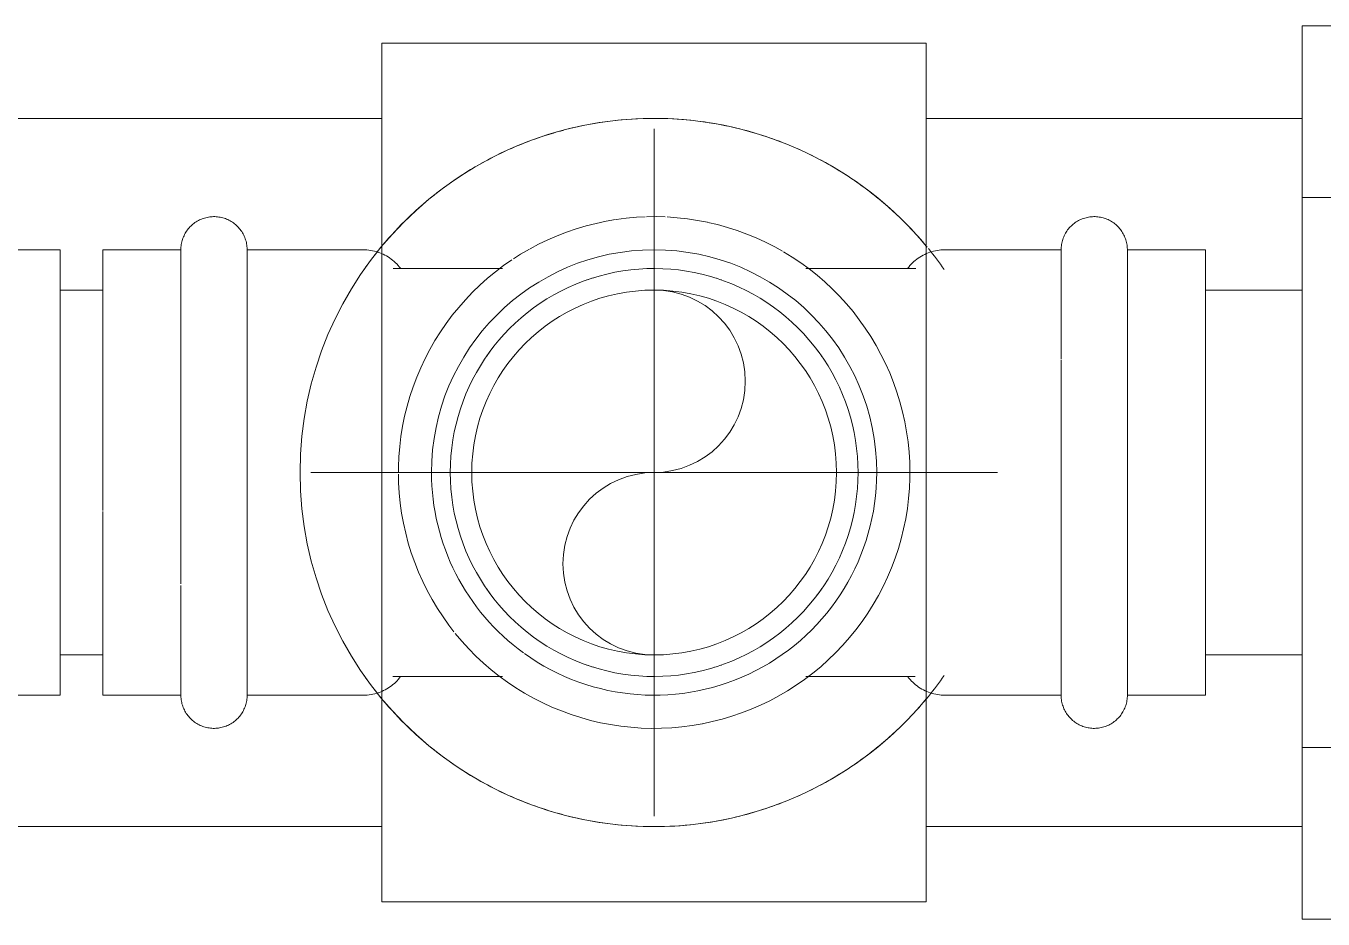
# Model space of a CAD drawing. Header units: inches. Extents: x -3299 to -2250, y -94 to 482.
# Drawn here: x -2460.68 to -2453.13, y 282.74 to 287.94 of the extents above; entities that cross this region are included whole.
import ezdxf

# ---------------------------------------------------------------- set-up
doc = ezdxf.new("R2010")
doc.units = ezdxf.units.IN
doc.header["$MEASUREMENT"] = 0
doc.layers.add('P-PIPE', color=3, linetype='Continuous', lineweight=9)
doc.layers.add('P-PIPE-CNTR', color=3, linetype='Continuous', lineweight=9)

# ---------------------------------------------------------------- blocks, each defined once
blk = doc.blocks.new('Ball Valve - 2-6 Inch - 2_-V12-Copy of ROOF LEVEL')
at = {"layer": 'P-PIPE'}
for p, q in [((-2452.5462, 286.9443), (-2453.2461, 286.9443)), ((-2453.2461, 283.7443), (-2452.5462, 283.7443))]:
    blk.add_line(p, q, dxfattribs=at)
for start_param, end_param in [(0, 3.141593), (5.442981, 6.283185), (3.141593, 3.981797)]:
    blk.add_ellipse((-2453.2462, 285.3443), major_axis=(0, 1.6), ratio=0.000002, start_param=start_param, end_param=end_param, dxfattribs=at)
blk = doc.blocks.new('Victaulic-VicPress316-Elbow 90-45deg Style P568_P571 - Standard-V13-Copy of ROOF LEVEL')
at = {"layer": 'P-PIPE'}
for p, q in [((-2460.48, 286.6408), (-2460.934, 286.6408)), ((-2460.934, 284.0478), (-2460.48, 284.0478))]:
    blk.add_line(p, q, dxfattribs=at)
for start_param, end_param in [(4.712389, 6.283175), (3.141593, 4.712379)]:
    blk.add_ellipse((-2460.48, 285.3443), major_axis=(0, 1.2965), ratio=0.000006, start_param=start_param, end_param=end_param, dxfattribs=at)

msp = doc.modelspace()

# ---------------------------------------------------------------- linework, layer by layer
at = {"layer": 'P-PIPE'}
for p, q in [((-2451.5466, 287.9439), (-2453.2462, 287.9439)), ((-2458.6058, 287.8439), (-2458.6058, 282.8447)), ((-2455.4358, 287.8439), (-2458.6058, 287.8439)), ((-2455.4358, 282.8447), (-2455.4358, 287.8439)), ((-2458.6058, 287.4059), (-2462.1, 287.4059)), ((-2453.2462, 287.4059), (-2455.4358, 287.4059)), ((-2459.7768, 286.6408), (-2460.2308, 286.6408)), ((-2460.2308, 286.6408), (-2460.2308, 285.3443)), ((-2459.7768, 286.6408), (-2459.7768, 286.6398)), ((-2459.7768, 286.4671), (-2459.7768, 286.6408)), ((-2459.7768, 286.6398), (-2459.7768, 286.6367)), ((-2459.3912, 286.6527), (-2459.3908, 286.645)), ((-2459.3908, 286.645), (-2459.3908, 286.6408)), ((-2459.3908, 286.6408), (-2459.3908, 286.6398)), ((-2458.7148, 286.6408), (-2459.3908, 286.6408)), ((-2459.3908, 285.3443), (-2459.3908, 286.6408)), ((-2459.3908, 286.6398), (-2459.3908, 286.6367)), ((-2458.6291, 286.627), (-2458.6188, 286.6233)), ((-2458.6188, 286.6233), (-2458.6087, 286.6193)), ((-2454.6508, 286.6408), (-2455.3268, 286.6408)), ((-2454.6508, 286.6408), (-2454.6508, 286.6398)), ((-2454.6508, 286.6408), (-2454.6508, 286.009)), ((-2454.6508, 286.6398), (-2454.6508, 286.6367)), ((-2454.2652, 286.6527), (-2454.2648, 286.645)), ((-2454.2648, 286.645), (-2454.2648, 286.6408)), ((-2453.8108, 286.6408), (-2454.2648, 286.6408)), ((-2454.2648, 286.6408), (-2454.2648, 286.6398)), ((-2454.2648, 286.6408), (-2454.2648, 285.3443)), ((-2454.2648, 286.6398), (-2454.2648, 286.6367)), ((-2454.2648, 286.615), (-2454.2648, 286.6036)), ((-2453.8108, 285.3443), (-2453.8108, 286.6408)), ((-2459.3908, 286.5527), (-2459.3908, 286.5705)), ((-2457.9037, 286.5318), (-2458.5414, 286.5318)), ((-2455.4971, 286.5318), (-2456.1379, 286.5318)), ((-2459.7768, 286.0037), (-2459.7768, 286.4671)), ((-2460.2308, 286.4063), (-2460.48, 286.4063)), ((-2454.6508, 286.3709), (-2454.6508, 286.3524)), ((-2453.2462, 286.4063), (-2453.8108, 286.4063)), ((-2454.2648, 286.1595), (-2454.2648, 286.192)), ((-2454.2648, 286.1186), (-2454.2648, 286.1595)), ((-2459.3908, 286.033), (-2459.3908, 286.0764)), ((-2459.7768, 285.3443), (-2459.7768, 285.9926)), ((-2454.6508, 285.9926), (-2454.6508, 285.3443)), ((-2459.7768, 285.7654), (-2459.7768, 285.716)), ((-2460.2308, 285.3443), (-2460.2308, 285.124)), ((-2459.7768, 285.3443), (-2459.7768, 285.2925)), ((-2459.7768, 284.6961), (-2459.7768, 285.3443)), ((-2459.3908, 284.0478), (-2459.3908, 285.3443)), ((-2454.6508, 285.3443), (-2454.6508, 284.6961)), ((-2454.2648, 285.3443), (-2454.2648, 285.1277)), ((-2453.8108, 284.0478), (-2453.8108, 285.3443)), ((-2460.2308, 285.1171), (-2460.2308, 284.0478)), ((-2454.2648, 285.124), (-2454.2648, 284.0478)), ((-2459.3908, 284.9726), (-2459.3908, 285.0225)), ((-2454.6508, 284.8394), (-2454.6508, 284.7921)), ((-2459.7768, 284.0478), (-2459.7768, 284.6849)), ((-2454.6508, 284.6796), (-2454.6508, 284.0478)), ((-2460.48, 284.2823), (-2460.2308, 284.2823)), ((-2453.8108, 284.2823), (-2453.2462, 284.2823)), ((-2458.5421, 284.1568), (-2457.9037, 284.1568)), ((-2456.1379, 284.1568), (-2455.5002, 284.1568)), ((-2460.2308, 284.0478), (-2459.7768, 284.0478)), ((-2459.7768, 284.0488), (-2459.7768, 284.0519)), ((-2459.7768, 284.0478), (-2459.7768, 284.0488)), ((-2459.7768, 284.0436), (-2459.7768, 284.0478)), ((-2459.7764, 284.0359), (-2459.7768, 284.0436)), ((-2459.3908, 284.0488), (-2459.3908, 284.0519)), ((-2459.3908, 284.0478), (-2459.3908, 284.0488)), ((-2459.3908, 284.0478), (-2458.7148, 284.0478)), ((-2458.6169, 284.066), (-2458.6272, 284.0623)), ((-2458.6069, 284.0701), (-2458.6169, 284.066)), ((-2455.3268, 284.0478), (-2454.6508, 284.0478)), ((-2454.6508, 284.0519), (-2454.6508, 284.0571)), ((-2454.6508, 284.0488), (-2454.6508, 284.0519)), ((-2454.6508, 284.0478), (-2454.6508, 284.0488)), ((-2454.6508, 284.0436), (-2454.6508, 284.0478)), ((-2454.6504, 284.0359), (-2454.6508, 284.0436)), ((-2454.2648, 284.0478), (-2453.8108, 284.0478)), ((-2457.6697, 284.0036), (-2457.6156, 283.9787)), ((-2456.7994, 283.8714), (-2456.7407, 283.8814)), ((-2462.1, 283.2827), (-2458.6058, 283.2827)), ((-2455.4358, 283.2827), (-2453.2462, 283.2827)), ((-2458.6058, 282.8447), (-2455.4358, 282.8447)), ((-2453.2462, 282.7447), (-2451.5466, 282.7447))]:
    msp.add_line(p, q, dxfattribs=at)
at = {"layer": 'P-PIPE', "flags": 128}
for points in [[(-2459.755, 286.7299), (-2459.7513, 286.7367), (-2459.7473, 286.7433), (-2459.7431, 286.7498), (-2459.7386, 286.7561), (-2459.7339, 286.7622), (-2459.7289, 286.7681), (-2459.7237, 286.7738), (-2459.7183, 286.7793), (-2459.7126, 286.7845), (-2459.7068, 286.7896), (-2459.7007, 286.7944), (-2459.6945, 286.7989), (-2459.6881, 286.8032), (-2459.6815, 286.8072), (-2459.6748, 286.811), (-2459.6679, 286.8145), (-2459.6609, 286.8177), (-2459.6537, 286.8207), (-2459.6465, 286.8233), (-2459.6391, 286.8257), (-2459.6317, 286.8278), (-2459.6242, 286.8295), (-2459.6166, 286.831), (-2459.609, 286.8322), (-2459.6013, 286.833), (-2459.5936, 286.8336), (-2459.5859, 286.8338), (-2459.5782, 286.8337), (-2459.5705, 286.8333), (-2459.5628, 286.8327), (-2459.5551, 286.8317), (-2459.5475, 286.8304), (-2459.5399, 286.8288), (-2459.5325, 286.8269), (-2459.5251, 286.8246), (-2459.5178, 286.8222), (-2459.5106, 286.8194), (-2459.5035, 286.8163), (-2459.4965, 286.8129), (-2459.4897, 286.8093), (-2459.483, 286.8054), (-2459.4765, 286.8013), (-2459.4702, 286.7968), (-2459.4641, 286.7922), (-2459.4581, 286.7873), (-2459.4524, 286.7821), (-2459.4468, 286.7768), (-2459.4415, 286.7712), (-2459.4364, 286.7654), (-2459.4315, 286.7594), (-2459.4269, 286.7532), (-2459.4225, 286.7468), (-2459.4184, 286.7403), (-2459.4146, 286.7336), (-2459.411, 286.7268), (-2459.4077, 286.7198), (-2459.4047, 286.7127), (-2459.4019, 286.7055), (-2459.3995, 286.6981), (-2459.3974, 286.6907), (-2459.3955, 286.6832), (-2459.394, 286.6757)], [(-2457.2453, 286.8167), (-2457.3009, 286.8072), (-2457.3592, 286.7948), (-2457.4169, 286.7802), (-2457.4741, 286.7632), (-2457.5304, 286.7439)], [(-2457.0739, 286.8327), (-2457.1238, 286.8302), (-2457.1831, 286.8249), (-2457.2422, 286.8173)], [(-2456.9568, 286.8322), (-2457.0047, 286.8337), (-2457.0643, 286.8332)], [(-2456.7091, 286.8008), (-2456.7676, 286.8121), (-2456.8265, 286.8211), (-2456.8857, 286.8277), (-2456.9452, 286.8319)], [(-2454.5621, 286.8032), (-2454.5555, 286.8072), (-2454.5488, 286.811), (-2454.5419, 286.8145), (-2454.5349, 286.8177)], [(-2454.5349, 286.8177), (-2454.5277, 286.8207), (-2454.5205, 286.8233), (-2454.5131, 286.8257), (-2454.5057, 286.8278), (-2454.4982, 286.8295), (-2454.4906, 286.831), (-2454.483, 286.8322), (-2454.4753, 286.833), (-2454.4676, 286.8336), (-2454.4599, 286.8338)], [(-2454.4599, 286.8338), (-2454.4522, 286.8337), (-2454.4445, 286.8333), (-2454.4368, 286.8327), (-2454.4291, 286.8317), (-2454.4215, 286.8304), (-2454.4139, 286.8288), (-2454.4065, 286.8269), (-2454.3991, 286.8246), (-2454.3918, 286.8222), (-2454.3846, 286.8194)], [(-2454.3846, 286.8194), (-2454.3775, 286.8163), (-2454.3705, 286.8129), (-2454.3637, 286.8093), (-2454.357, 286.8054), (-2454.3505, 286.8013), (-2454.3442, 286.7968), (-2454.3381, 286.7922), (-2454.3321, 286.7873), (-2454.3264, 286.7821), (-2454.3208, 286.7768), (-2454.3155, 286.7712), (-2454.3104, 286.7654), (-2454.3055, 286.7594), (-2454.3009, 286.7532), (-2454.2965, 286.7468), (-2454.2924, 286.7403), (-2454.2886, 286.7336), (-2454.285, 286.7268), (-2454.2817, 286.7198), (-2454.2787, 286.7127), (-2454.2759, 286.7055), (-2454.2735, 286.6981)], [(-2457.5304, 286.7439), (-2457.586, 286.7224), (-2457.6406, 286.6987), (-2457.6943, 286.6728), (-2457.7422, 286.6473)], [(-2456.3718, 286.685), (-2456.426, 286.7099), (-2456.4811, 286.7326), (-2456.537, 286.753), (-2456.5937, 286.7713), (-2456.6511, 286.7872), (-2456.7083, 286.8006)], [(-2454.6508, 286.6408), (-2454.6506, 286.6485), (-2454.6502, 286.6562), (-2454.6494, 286.6639), (-2454.6483, 286.6715), (-2454.6469, 286.6791), (-2454.6453, 286.6867), (-2454.6433, 286.6941), (-2454.641, 286.7015), (-2454.6384, 286.7088), (-2454.6356, 286.716), (-2454.6324, 286.723), (-2454.629, 286.7299), (-2454.6253, 286.7367), (-2454.6213, 286.7433), (-2454.6171, 286.7498), (-2454.6126, 286.7561), (-2454.6079, 286.7622), (-2454.6029, 286.7681), (-2454.5977, 286.7738), (-2454.5923, 286.7793), (-2454.5866, 286.7845), (-2454.5808, 286.7896), (-2454.5747, 286.7944), (-2454.5685, 286.7989), (-2454.5621, 286.8032)], [(-2459.7768, 286.6408), (-2459.7766, 286.6485), (-2459.7762, 286.6562), (-2459.7754, 286.6639), (-2459.7743, 286.6715), (-2459.7729, 286.6791), (-2459.7713, 286.6867), (-2459.7693, 286.6941), (-2459.767, 286.7015), (-2459.7644, 286.7088), (-2459.7616, 286.716), (-2459.7584, 286.723), (-2459.755, 286.7299)], [(-2459.394, 286.6757), (-2459.3927, 286.668), (-2459.3918, 286.6604), (-2459.3912, 286.6527)], [(-2456.274, 286.6329), (-2456.3188, 286.658), (-2456.3718, 286.685)], [(-2454.2735, 286.6981), (-2454.2714, 286.6907), (-2454.2695, 286.6832), (-2454.268, 286.6757), (-2454.2667, 286.668), (-2454.2658, 286.6604), (-2454.2652, 286.6527)], [(-2459.7768, 286.6355), (-2459.7768, 286.6391), (-2459.7768, 286.6407), (-2459.7768, 286.6408)], [(-2459.7768, 286.6367), (-2459.7768, 286.6315), (-2459.7768, 286.6242), (-2459.7768, 286.615), (-2459.7768, 286.6036), (-2459.7768, 286.5903), (-2459.7768, 286.575)], [(-2459.7768, 286.6219), (-2459.7768, 286.6297), (-2459.7768, 286.6355)], [(-2459.7768, 286.6002), (-2459.7768, 286.6121), (-2459.7768, 286.6219)], [(-2459.3908, 286.6355), (-2459.3908, 286.6391), (-2459.3908, 286.6407), (-2459.3908, 286.6408)], [(-2459.3908, 286.6367), (-2459.3908, 286.6315), (-2459.3908, 286.6242), (-2459.3908, 286.615), (-2459.3908, 286.6036)], [(-2459.3908, 286.5705), (-2459.3908, 286.5864), (-2459.3908, 286.6002), (-2459.3908, 286.6121), (-2459.3908, 286.6219), (-2459.3908, 286.6297), (-2459.3908, 286.6355)], [(-2458.7148, 286.6408), (-2458.7039, 286.6406), (-2458.693, 286.6399), (-2458.6822, 286.6388), (-2458.6714, 286.6373), (-2458.6607, 286.6354), (-2458.65, 286.633), (-2458.6395, 286.6302), (-2458.6291, 286.627)], [(-2458.6087, 286.6193), (-2458.5987, 286.6148), (-2458.589, 286.61), (-2458.5794, 286.6048), (-2458.57, 286.5992), (-2458.5609, 286.5932), (-2458.5521, 286.5869), (-2458.5435, 286.5802), (-2458.5351, 286.5732), (-2458.5271, 286.5658), (-2458.5193, 286.5582), (-2458.5119, 286.5502), (-2458.5048, 286.5419), (-2458.498, 286.5334), (-2458.4968, 286.5318)], [(-2457.7469, 286.6448), (-2457.7983, 286.6148), (-2457.8403, 286.5879)], [(-2455.6489, 285.9243), (-2455.6732, 285.9787), (-2455.6996, 286.0321), (-2455.7282, 286.0844), (-2455.7588, 286.1355), (-2455.7915, 286.1853), (-2455.8261, 286.2338), (-2455.8626, 286.2809), (-2455.901, 286.3265), (-2455.9412, 286.3704), (-2455.9831, 286.4128), (-2456.0266, 286.4534), (-2456.0718, 286.4923), (-2456.1184, 286.5293), (-2456.1665, 286.5645), (-2456.216, 286.5977), (-2456.2668, 286.6289)], [(-2455.5448, 286.5318), (-2455.5381, 286.5404), (-2455.531, 286.5487), (-2455.5237, 286.5567), (-2455.516, 286.5644), (-2455.508, 286.5719), (-2455.4997, 286.5789), (-2455.4911, 286.5857), (-2455.4823, 286.5921), (-2455.4732, 286.5981), (-2455.4639, 286.6038), (-2455.4544, 286.6091), (-2455.4447, 286.614), (-2455.4347, 286.6185)], [(-2455.4347, 286.6185), (-2455.4246, 286.6226), (-2455.4144, 286.6263)], [(-2455.4144, 286.6263), (-2455.404, 286.6296), (-2455.3935, 286.6325), (-2455.3829, 286.635)], [(-2455.3829, 286.635), (-2455.3722, 286.637), (-2455.3614, 286.6386), (-2455.3506, 286.6398), (-2455.3397, 286.6405), (-2455.3288, 286.6408), (-2455.3268, 286.6408)], [(-2454.6508, 286.6355), (-2454.6508, 286.6391), (-2454.6508, 286.6407), (-2454.6508, 286.6408)], [(-2454.6508, 286.6367), (-2454.6508, 286.6315), (-2454.6508, 286.6242), (-2454.6508, 286.615), (-2454.6508, 286.6036), (-2454.6508, 286.5903), (-2454.6508, 286.575), (-2454.6508, 286.5595)], [(-2454.6508, 286.6002), (-2454.6508, 286.6121), (-2454.6508, 286.6219), (-2454.6508, 286.6297), (-2454.6508, 286.6355)], [(-2454.2648, 286.6355), (-2454.2648, 286.6391), (-2454.2648, 286.6407), (-2454.2648, 286.6408)], [(-2454.2648, 286.6367), (-2454.2648, 286.6315), (-2454.2648, 286.6242), (-2454.2648, 286.615)], [(-2454.2648, 286.5527), (-2454.2648, 286.5705), (-2454.2648, 286.5864), (-2454.2648, 286.6002), (-2454.2648, 286.6121), (-2454.2648, 286.6219), (-2454.2648, 286.6297), (-2454.2648, 286.6355)], [(-2459.7768, 286.5577), (-2459.7768, 286.5385), (-2459.7768, 286.5173), (-2459.7768, 286.4943), (-2459.7768, 286.4694), (-2459.7768, 286.4428), (-2459.7768, 286.4143), (-2459.7768, 286.3842)], [(-2459.3908, 286.3758), (-2459.3908, 286.4064), (-2459.3908, 286.4353), (-2459.3908, 286.4624), (-2459.3908, 286.4878), (-2459.3908, 286.5113), (-2459.3908, 286.5329), (-2459.3908, 286.5527)], [(-2457.8485, 286.5826), (-2457.8974, 286.5486), (-2457.9448, 286.5125), (-2457.9908, 286.4747), (-2458.0352, 286.435), (-2458.078, 286.3935), (-2458.1191, 286.3504), (-2458.1585, 286.3057), (-2458.196, 286.2594), (-2458.2317, 286.2117), (-2458.2654, 286.1626), (-2458.2971, 286.1121), (-2458.3268, 286.0605), (-2458.3544, 286.0077), (-2458.3799, 285.9538), (-2458.4032, 285.899), (-2458.4242, 285.8433), (-2458.4431, 285.7867), (-2458.4596, 285.7295), (-2458.4739, 285.6717), (-2458.4858, 285.6133), (-2458.4954, 285.5545), (-2458.5026, 285.4954), (-2458.5075, 285.436), (-2458.5099, 285.3765), (-2458.5103, 285.3443)], [(-2454.6508, 286.5577), (-2454.6508, 286.5385), (-2454.6508, 286.5173), (-2454.6508, 286.4943), (-2454.6508, 286.4694), (-2454.6508, 286.4428), (-2454.6508, 286.4143), (-2454.6508, 286.3842)], [(-2454.2648, 286.5113), (-2454.2648, 286.5329), (-2454.2648, 286.5527)], [(-2454.2648, 286.4624), (-2454.2648, 286.4878), (-2454.2648, 286.5088)], [(-2454.2648, 286.3758), (-2454.2648, 286.4064), (-2454.2648, 286.4353), (-2454.2648, 286.4624)], [(-2459.7768, 286.3709), (-2459.7768, 286.3524), (-2459.7768, 286.319), (-2459.7768, 286.2841), (-2459.7768, 286.2476), (-2459.7768, 286.2097), (-2459.7768, 286.1704), (-2459.7768, 286.131)], [(-2459.3908, 286.0904), (-2459.3908, 286.1186), (-2459.3908, 286.1595), (-2459.3908, 286.1992), (-2459.3908, 286.2375), (-2459.3908, 286.2744), (-2459.3908, 286.3097), (-2459.3908, 286.3436), (-2459.3908, 286.3702)], [(-2454.2648, 286.1992), (-2454.2648, 286.2375), (-2454.2648, 286.2744), (-2454.2648, 286.3097), (-2454.2648, 286.3436), (-2454.2648, 286.3721)], [(-2454.6508, 286.3524), (-2454.6508, 286.319), (-2454.6508, 286.2841), (-2454.6508, 286.2476), (-2454.6508, 286.2097), (-2454.6508, 286.1704), (-2454.6508, 286.1297)], [(-2459.7768, 286.1297), (-2459.7768, 286.0879), (-2459.7768, 286.0448), (-2459.7768, 286.0016)], [(-2454.6508, 286.1226), (-2454.6508, 286.0879), (-2454.6508, 286.0448), (-2454.6508, 286.0059)], [(-2454.2648, 285.5521), (-2454.2648, 285.6019), (-2454.2648, 285.6525), (-2454.2648, 285.7026), (-2454.2648, 285.7521), (-2454.2648, 285.801), (-2454.2648, 285.8492), (-2454.2648, 285.8965), (-2454.2648, 285.943), (-2454.2648, 285.9885), (-2454.2648, 286.033), (-2454.2648, 286.0764), (-2454.2648, 286.1186)], [(-2459.7768, 286.0006), (-2459.7768, 285.9554), (-2459.7768, 285.9092), (-2459.7768, 285.862), (-2459.7768, 285.8141), (-2459.7768, 285.7654)], [(-2459.3908, 285.6604), (-2459.3908, 285.7026), (-2459.3908, 285.7521), (-2459.3908, 285.801), (-2459.3908, 285.8492), (-2459.3908, 285.8965), (-2459.3908, 285.943), (-2459.3908, 285.9885), (-2459.3908, 286.0222)], [(-2454.6508, 286.0006), (-2454.6508, 285.9554), (-2454.6508, 285.9092), (-2454.6508, 285.862), (-2454.6508, 285.8141), (-2454.6508, 285.7654)], [(-2455.5313, 285.3443), (-2455.5325, 285.4039), (-2455.5361, 285.4633), (-2455.542, 285.5226), (-2455.5503, 285.5816), (-2455.561, 285.6402), (-2455.574, 285.6984), (-2455.5893, 285.7559), (-2455.6069, 285.8128), (-2455.6268, 285.869), (-2455.6489, 285.9243)], [(-2454.6508, 285.7654), (-2454.6508, 285.716), (-2454.6508, 285.6661), (-2454.6508, 285.6156), (-2454.6508, 285.5647), (-2454.6508, 285.5134), (-2454.6508, 285.4619), (-2454.6508, 285.4101), (-2454.6508, 285.3583), (-2454.6508, 285.3443)], [(-2459.7768, 285.716), (-2459.7768, 285.6661), (-2459.7768, 285.6156)], [(-2459.7768, 285.6154), (-2459.7768, 285.5647), (-2459.7768, 285.5134), (-2459.7768, 285.4619), (-2459.7768, 285.4101), (-2459.7768, 285.3583), (-2459.7768, 285.3443)], [(-2459.3908, 285.3443), (-2459.3908, 285.3961), (-2459.3908, 285.4479), (-2459.3908, 285.4995), (-2459.3908, 285.5509), (-2459.3908, 285.6019), (-2459.3908, 285.6525)], [(-2454.2648, 285.3443), (-2454.2648, 285.3961), (-2454.2648, 285.4479), (-2454.2648, 285.4995), (-2454.2648, 285.5509)], [(-2459.3908, 285.0282), (-2459.3908, 285.073), (-2459.3908, 285.1239), (-2459.3908, 285.1752), (-2459.3908, 285.2267), (-2459.3908, 285.2785), (-2459.3908, 285.3303), (-2459.3908, 285.3443)], [(-2458.5101, 285.3345), (-2458.5091, 285.2847), (-2458.5055, 285.2253), (-2458.4996, 285.166), (-2458.4913, 285.107), (-2458.4806, 285.0484), (-2458.4676, 284.9902), (-2458.4523, 284.9327), (-2458.4347, 284.8758), (-2458.4148, 284.8196), (-2458.3927, 284.7643), (-2458.3684, 284.7099), (-2458.342, 284.6565), (-2458.3134, 284.6042), (-2458.2828, 284.5531), (-2458.2501, 284.5033), (-2458.2155, 284.4548), (-2458.1867, 284.4177)], [(-2455.6384, 284.7896), (-2455.6174, 284.8453), (-2455.5985, 284.9019), (-2455.582, 284.9591), (-2455.5677, 285.0169), (-2455.5558, 285.0753), (-2455.5462, 285.1341), (-2455.539, 285.1932), (-2455.5341, 285.2526), (-2455.5316, 285.3121), (-2455.5313, 285.3443)], [(-2454.6508, 285.3443), (-2454.6508, 285.2925), (-2454.6508, 285.2407), (-2454.6508, 285.1891), (-2454.6508, 285.1377), (-2454.6508, 285.0867), (-2454.6508, 285.0361), (-2454.6508, 284.986), (-2454.6508, 284.9365), (-2454.6508, 284.8876), (-2454.6508, 284.8394)], [(-2454.2648, 285.2267), (-2454.2648, 285.2785), (-2454.2648, 285.3303), (-2454.2648, 285.3443)], [(-2459.7768, 285.2925), (-2459.7768, 285.2407), (-2459.7768, 285.1891), (-2459.7768, 285.1377), (-2459.7768, 285.0867)], [(-2454.2648, 285.1365), (-2454.2648, 285.1752), (-2454.2648, 285.2267)], [(-2454.2648, 285.0225), (-2454.2648, 285.073), (-2454.2648, 285.1239), (-2454.2648, 285.1329)], [(-2459.7768, 285.0732), (-2459.7768, 285.0361), (-2459.7768, 284.986), (-2459.7768, 284.9462)], [(-2454.2648, 284.9232), (-2454.2648, 284.9726), (-2454.2648, 285.0225)], [(-2459.7768, 284.9365), (-2459.7768, 284.8876), (-2459.7768, 284.8394), (-2459.7768, 284.7921)], [(-2459.3908, 284.8745), (-2459.3908, 284.9232), (-2459.3908, 284.9688)], [(-2459.3908, 284.6007), (-2459.3908, 284.6438), (-2459.3908, 284.688), (-2459.3908, 284.7332), (-2459.3908, 284.7794), (-2459.3908, 284.8266), (-2459.3908, 284.8745)], [(-2454.2648, 284.8266), (-2454.2648, 284.8745), (-2454.2648, 284.9146)], [(-2459.7768, 284.7921), (-2459.7768, 284.7456), (-2459.7768, 284.7001)], [(-2456.3473, 284.0158), (-2456.2947, 284.0438), (-2456.2433, 284.0738), (-2456.1931, 284.106), (-2456.1442, 284.14), (-2456.0968, 284.1761), (-2456.0508, 284.2139), (-2456.0064, 284.2536), (-2455.9636, 284.2951), (-2455.9224, 284.3382), (-2455.8831, 284.3829), (-2455.8456, 284.4292), (-2455.8099, 284.4769), (-2455.7762, 284.526), (-2455.7445, 284.5765), (-2455.7148, 284.6281), (-2455.6872, 284.6809), (-2455.6617, 284.7348), (-2455.6384, 284.7896)], [(-2454.6508, 284.7921), (-2454.6508, 284.7456), (-2454.6508, 284.7001), (-2454.6508, 284.6556), (-2454.6508, 284.6122), (-2454.6508, 284.57)], [(-2454.2648, 284.4046), (-2454.2648, 284.441), (-2454.2648, 284.4789), (-2454.2648, 284.5182), (-2454.2648, 284.5589), (-2454.2648, 284.6007), (-2454.2648, 284.6438), (-2454.2648, 284.688), (-2454.2648, 284.7332), (-2454.2648, 284.7794), (-2454.2648, 284.8266)], [(-2459.7768, 284.687), (-2459.7768, 284.6556), (-2459.7768, 284.6122), (-2459.7768, 284.57)], [(-2459.7768, 284.5576), (-2459.7768, 284.5291), (-2459.7768, 284.4894), (-2459.7768, 284.4511), (-2459.7768, 284.4142), (-2459.7768, 284.3789), (-2459.7768, 284.345), (-2459.7768, 284.3177)], [(-2459.3908, 284.3184), (-2459.3908, 284.3362), (-2459.3908, 284.3696), (-2459.3908, 284.4046), (-2459.3908, 284.441), (-2459.3908, 284.4789), (-2459.3908, 284.5182), (-2459.3908, 284.5589), (-2459.3908, 284.5982)], [(-2454.6508, 284.566), (-2454.6508, 284.5291), (-2454.6508, 284.4894), (-2454.6508, 284.4511), (-2454.6508, 284.4142), (-2454.6508, 284.3789), (-2454.6508, 284.345), (-2454.6508, 284.3177)], [(-2458.179, 284.4077), (-2458.1406, 284.3621), (-2458.1004, 284.3182), (-2458.0585, 284.2758), (-2458.015, 284.2352), (-2457.9698, 284.1963), (-2457.9232, 284.1593), (-2457.8751, 284.1241), (-2457.8256, 284.0909), (-2457.7748, 284.0598), (-2457.7228, 284.0306), (-2457.6697, 284.0036)], [(-2454.2648, 284.3165), (-2454.2648, 284.3362), (-2454.2648, 284.3696), (-2454.2648, 284.4046)], [(-2459.7768, 284.3128), (-2459.7768, 284.2822), (-2459.7768, 284.2533), (-2459.7768, 284.2262), (-2459.7768, 284.2008)], [(-2459.3908, 284.0519), (-2459.3908, 284.0571), (-2459.3908, 284.0644), (-2459.3908, 284.0736), (-2459.3908, 284.085), (-2459.3908, 284.0983), (-2459.3908, 284.1136), (-2459.3908, 284.1309), (-2459.3908, 284.1501), (-2459.3908, 284.1713), (-2459.3908, 284.1943), (-2459.3908, 284.2192), (-2459.3908, 284.2458), (-2459.3908, 284.2743), (-2459.3908, 284.3044)], [(-2454.6508, 284.3128), (-2454.6508, 284.2822), (-2454.6508, 284.2533), (-2454.6508, 284.2262), (-2454.6508, 284.2008), (-2454.6508, 284.1773), (-2454.6508, 284.1557), (-2454.6508, 284.1359)], [(-2454.2648, 284.1943), (-2454.2648, 284.2192), (-2454.2648, 284.2458), (-2454.2648, 284.2743), (-2454.2648, 284.3044)], [(-2459.7768, 284.2008), (-2459.7768, 284.1773), (-2459.7768, 284.1557), (-2459.7768, 284.1359)], [(-2459.7768, 284.1181), (-2459.7768, 284.1022), (-2459.7768, 284.0884), (-2459.7768, 284.0765), (-2459.7768, 284.0667), (-2459.7768, 284.0589), (-2459.7768, 284.0531)], [(-2458.4968, 284.1568), (-2458.5035, 284.1482), (-2458.5106, 284.1399), (-2458.5179, 284.1319), (-2458.5256, 284.1242), (-2458.5336, 284.1168), (-2458.5419, 284.1097), (-2458.5505, 284.1029), (-2458.5593, 284.0965), (-2458.5684, 284.0905), (-2458.5777, 284.0848), (-2458.5872, 284.0795), (-2458.5969, 284.0746), (-2458.6069, 284.0701)], [(-2455.4329, 284.0693), (-2455.4429, 284.0738), (-2455.4526, 284.0786), (-2455.4622, 284.0838), (-2455.4715, 284.0894), (-2455.4807, 284.0954), (-2455.4895, 284.1017), (-2455.4981, 284.1084), (-2455.5065, 284.1154), (-2455.5145, 284.1228), (-2455.5223, 284.1304), (-2455.5297, 284.1384), (-2455.5368, 284.1467), (-2455.5436, 284.1552), (-2455.5448, 284.1568)], [(-2454.6508, 284.1181), (-2454.6508, 284.1022), (-2454.6508, 284.0884), (-2454.6508, 284.0765), (-2454.6508, 284.0667), (-2454.6508, 284.0589), (-2454.6508, 284.0531)], [(-2454.2648, 284.1136), (-2454.2648, 284.1309), (-2454.2648, 284.1501), (-2454.2648, 284.1713)], [(-2454.2648, 284.0644), (-2454.2648, 284.0736), (-2454.2648, 284.085), (-2454.2648, 284.0983), (-2454.2648, 284.1136)], [(-2459.7768, 284.0519), (-2459.7768, 284.0571), (-2459.7768, 284.0644), (-2459.7768, 284.0736), (-2459.7768, 284.085)], [(-2459.7768, 284.0531), (-2459.7768, 284.0495), (-2459.7768, 284.0479), (-2459.7768, 284.0478)], [(-2459.4245, 283.9388), (-2459.429, 283.9325), (-2459.4337, 283.9264), (-2459.4387, 283.9205), (-2459.4439, 283.9148), (-2459.4493, 283.9094), (-2459.455, 283.9041), (-2459.4608, 283.899), (-2459.4669, 283.8943), (-2459.4731, 283.8897), (-2459.4795, 283.8854), (-2459.4861, 283.8814), (-2459.4928, 283.8776), (-2459.4997, 283.8741), (-2459.5067, 283.8709), (-2459.5139, 283.8679), (-2459.5211, 283.8653), (-2459.5285, 283.8629), (-2459.5359, 283.8608), (-2459.5434, 283.8591), (-2459.551, 283.8576), (-2459.5586, 283.8564), (-2459.5663, 283.8556), (-2459.574, 283.8551), (-2459.5817, 283.8548), (-2459.5894, 283.8549), (-2459.5971, 283.8553), (-2459.6048, 283.856), (-2459.6125, 283.8569), (-2459.6201, 283.8582), (-2459.6276, 283.8598), (-2459.6351, 283.8618), (-2459.6425, 283.864), (-2459.6498, 283.8664), (-2459.657, 283.8692), (-2459.6641, 283.8723), (-2459.6711, 283.8757), (-2459.6779, 283.8793), (-2459.6845, 283.8832), (-2459.691, 283.8873), (-2459.6974, 283.8918), (-2459.7035, 283.8964), (-2459.7095, 283.9013), (-2459.7152, 283.9065), (-2459.7208, 283.9119), (-2459.7261, 283.9174), (-2459.7312, 283.9232), (-2459.7361, 283.9292), (-2459.7407, 283.9354), (-2459.7451, 283.9418), (-2459.7492, 283.9483), (-2459.753, 283.955), (-2459.7566, 283.9618), (-2459.7599, 283.9688), (-2459.7629, 283.9759), (-2459.7656, 283.9831), (-2459.7681, 283.9905), (-2459.7702, 283.9979), (-2459.7721, 284.0054), (-2459.7736, 284.0129), (-2459.7749, 284.0206), (-2459.7758, 284.0282), (-2459.7764, 284.0359)], [(-2459.3908, 284.0478), (-2459.391, 284.0401), (-2459.3914, 284.0324), (-2459.3922, 284.0247), (-2459.3933, 284.0171), (-2459.3946, 284.0095), (-2459.3963, 284.0019), (-2459.3983, 283.9945), (-2459.4006, 283.9871), (-2459.4032, 283.9798), (-2459.406, 283.9726), (-2459.4092, 283.9656)], [(-2459.3908, 284.0884), (-2459.3908, 284.0765), (-2459.3908, 284.0667), (-2459.3908, 284.0589), (-2459.3908, 284.0531)], [(-2459.3908, 284.0531), (-2459.3908, 284.0495), (-2459.3908, 284.0479), (-2459.3908, 284.0478)], [(-2458.6802, 284.05), (-2458.691, 284.0488), (-2458.7019, 284.0481), (-2458.7128, 284.0478), (-2458.7148, 284.0478)], [(-2458.6272, 284.0623), (-2458.6376, 284.059), (-2458.6481, 284.0561), (-2458.6587, 284.0536), (-2458.6694, 284.0516), (-2458.6802, 284.05)], [(-2455.4125, 284.0616), (-2455.4228, 284.0653), (-2455.4329, 284.0693)], [(-2455.3268, 284.0478), (-2455.3377, 284.048), (-2455.3486, 284.0487), (-2455.3594, 284.0498), (-2455.3702, 284.0513), (-2455.3809, 284.0532), (-2455.3916, 284.0556), (-2455.4021, 284.0584), (-2455.4125, 284.0616)], [(-2454.6508, 284.0571), (-2454.6508, 284.0644), (-2454.6508, 284.0736), (-2454.6508, 284.085)], [(-2454.6508, 284.0531), (-2454.6508, 284.0495), (-2454.6508, 284.0479), (-2454.6508, 284.0478)], [(-2454.6396, 283.9831), (-2454.6421, 283.9905), (-2454.6442, 283.9979), (-2454.6461, 284.0054), (-2454.6476, 284.0129), (-2454.6489, 284.0206), (-2454.6498, 284.0282), (-2454.6504, 284.0359)], [(-2454.2648, 284.0478), (-2454.265, 284.0401), (-2454.2654, 284.0324), (-2454.2662, 284.0247), (-2454.2673, 284.0171), (-2454.2686, 284.0095), (-2454.2703, 284.0019), (-2454.2723, 283.9945), (-2454.2746, 283.9871), (-2454.2772, 283.9798), (-2454.28, 283.9726), (-2454.2832, 283.9656)], [(-2454.2648, 284.0884), (-2454.2648, 284.0765), (-2454.2648, 284.0667), (-2454.2648, 284.0589), (-2454.2648, 284.0531)], [(-2454.2648, 284.0519), (-2454.2648, 284.0571), (-2454.2648, 284.0644)], [(-2454.2648, 284.0531), (-2454.2648, 284.0495), (-2454.2648, 284.0479), (-2454.2648, 284.0478)], [(-2454.2648, 284.0478), (-2454.2648, 284.0488), (-2454.2648, 284.0519)], [(-2459.4092, 283.9656), (-2459.4126, 283.9587), (-2459.4163, 283.9519), (-2459.4203, 283.9453), (-2459.4245, 283.9388)], [(-2457.6156, 283.9787), (-2457.5605, 283.956), (-2457.5046, 283.9356), (-2457.4479, 283.9173), (-2457.3905, 283.9014), (-2457.3325, 283.8878), (-2457.274, 283.8765), (-2457.2151, 283.8675), (-2457.1559, 283.8609), (-2457.0964, 283.8567), (-2457.0369, 283.8549)], [(-2456.5675, 283.9254), (-2456.5112, 283.9447), (-2456.4556, 283.9662), (-2456.4009, 283.9899), (-2456.3473, 284.0158)], [(-2454.6147, 283.9354), (-2454.6191, 283.9418), (-2454.6232, 283.9483), (-2454.627, 283.955), (-2454.6306, 283.9618), (-2454.6339, 283.9688), (-2454.6369, 283.9759), (-2454.6396, 283.9831)], [(-2454.2832, 283.9656), (-2454.2866, 283.9587), (-2454.2903, 283.9519), (-2454.2943, 283.9453), (-2454.2985, 283.9388), (-2454.303, 283.9325), (-2454.3077, 283.9264), (-2454.3127, 283.9205), (-2454.3179, 283.9148), (-2454.3233, 283.9094), (-2454.329, 283.9041), (-2454.3348, 283.899), (-2454.3409, 283.8943), (-2454.3471, 283.8897), (-2454.3535, 283.8854), (-2454.3601, 283.8814), (-2454.3668, 283.8776), (-2454.3737, 283.8741), (-2454.3807, 283.8709), (-2454.3879, 283.8679), (-2454.3951, 283.8653)], [(-2457.0369, 283.8549), (-2456.9773, 283.8554), (-2456.9178, 283.8584), (-2456.8585, 283.8637), (-2456.7994, 283.8714)], [(-2456.74, 283.8815), (-2456.6824, 283.8938), (-2456.6246, 283.9084), (-2456.5675, 283.9254)], [(-2454.5165, 283.864), (-2454.5238, 283.8664), (-2454.531, 283.8692), (-2454.5381, 283.8723), (-2454.5451, 283.8757), (-2454.5519, 283.8793), (-2454.5585, 283.8832), (-2454.565, 283.8873), (-2454.5714, 283.8918), (-2454.5775, 283.8964), (-2454.5835, 283.9013), (-2454.5892, 283.9065), (-2454.5948, 283.9119), (-2454.6001, 283.9174), (-2454.6052, 283.9232), (-2454.6101, 283.9292), (-2454.6147, 283.9354)], [(-2454.3951, 283.8653), (-2454.4025, 283.8629), (-2454.4099, 283.8608), (-2454.4174, 283.8591), (-2454.425, 283.8576), (-2454.4326, 283.8564), (-2454.4403, 283.8556), (-2454.448, 283.8551), (-2454.4557, 283.8548), (-2454.4634, 283.8549), (-2454.4711, 283.8553), (-2454.4788, 283.856), (-2454.4865, 283.8569), (-2454.4941, 283.8582), (-2454.5016, 283.8598), (-2454.5091, 283.8618), (-2454.5165, 283.864)]]:
    msp.add_lwpolyline(points, dxfattribs=at)
at = {"layer": 'P-PIPE'}
for centre, radius, start, end in [((-2457.0208, 285.3443), 2.0616, 90, 180), ((-2457.0208, 285.3443), 2.0616, 90, 104.26288), ((-2457.0208, 285.3443), 2.0616, 78.07204, 89.99992), ((-2457.0208, 285.3443), 2.0616, 39.75193, 90), ((-2457.0208, 285.3443), 2.0616, 76.52573, 77.41622), ((-2457.0208, 285.3443), 2.0616, 72.12275, 76.52573), ((-2457.0208, 285.3443), 2.0616, 109.49831, 119.28955), ((-2457.0208, 285.3443), 2.0616, 104.75856, 109.49831), ((-2457.0208, 285.3443), 2.0616, 63.03676, 72.12275), ((-2457.0208, 285.3443), 2.0616, 119.66927, 125.10593), ((-2457.0208, 285.3443), 2.0616, 57.80439, 63.03676), ((-2457.0208, 285.3443), 2.0616, 49.51072, 57.80439), ((-2457.0208, 285.3443), 2.0616, 125.10593, 133.93626), ((-2457.0208, 285.3443), 2.0616, 44.00591, 49.51072), ((-2457.0208, 285.3443), 2.0616, 133.93626, 140.1543), ((-2457.0208, 285.3443), 2.0616, 39.54684, 44.00591), ((-2457.0208, 285.3443), 2.0616, 140.1543, 140.77518), ((-2457.0208, 285.3443), 2.0616, 140.77518, 145.03227), ((-2457.0208, 285.3443), 1.2965, 0, 180), ((-2457.0208, 285.3443), 2.0616, 34.96817, 39.22471), ((-2457.0208, 285.3443), 1.1875, 36, 180), ((-2457.0208, 285.3443), 1.1875, 107.23262, 109.30153), ((-2457.0208, 285.3443), 1.1875, 70.69847, 72.68397), ((-2457.0208, 285.3443), 1.062, 0, 180), ((-2457.0208, 285.8753), 0.531, 270, 90), ((-2457.0208, 285.3443), 1.1875, 142.41106, 145.33669), ((-2457.0208, 285.3443), 1.1875, 34.66331, 36.71684), ((-2457.0208, 285.3443), 1.1875, 0, 36), ((-2457.0208, 285.3443), 2.0616, 180, 270), ((-2457.0208, 285.3443), 1.2965, 180, 234.11719), ((-2457.0208, 285.3443), 1.1875, 180, 324), ((-2457.0208, 285.3443), 1.062, 180, 0), ((-2457.0208, 285.3443), 1.2965, 234.34243, 0), ((-2457.0208, 284.8133), 0.531, 90, 270), ((-2457.0208, 285.3443), 1.1875, 324, 0), ((-2457.0208, 285.3443), 1.1875, 214.66331, 217.58894), ((-2457.0208, 285.3443), 1.1875, 322.41106, 325.33669), ((-2457.0208, 285.3443), 1.1875, 250.69847, 252.76738), ((-2457.0208, 285.3443), 1.1875, 287.23262, 289.30153), ((-2457.0208, 285.3443), 2.0616, 214.96773, 219.22482), ((-2457.0208, 285.3443), 2.0616, 320.77529, 325.03183), ((-2457.0208, 285.3443), 2.0616, 219.22482, 219.8457), ((-2457.0208, 285.3443), 2.0616, 219.8457, 226.06374), ((-2457.0208, 285.3443), 2.0616, 270, 320.24807), ((-2457.0208, 285.3443), 2.0616, 315.99409, 320.77518), ((-2457.0208, 285.3443), 2.0616, 310.48928, 315.99409), ((-2457.0208, 285.3443), 2.0616, 226.06374, 234.89407), ((-2457.0208, 285.3443), 2.0616, 302.19561, 310.48928), ((-2457.0208, 285.3443), 2.0616, 234.89407, 240.71045), ((-2457.0208, 285.3443), 2.0616, 296.96324, 302.19561), ((-2457.0208, 285.3443), 2.0616, 240.71045, 250.50169), ((-2457.0208, 285.3443), 2.0616, 287.87725, 296.96324), ((-2457.0208, 285.3443), 2.0616, 250.50169, 254.99385), ((-2457.0208, 285.3443), 2.0616, 255.73712, 270), ((-2457.0208, 285.3443), 2.0616, 283.47427, 287.87725), ((-2457.0208, 285.3443), 2.0616, 270.00008, 283.47427)]:
    msp.add_arc(centre, radius, start, end, dxfattribs=at)
for centre, major_axis, ratio, start_param, end_param in [((-2453.2462, 285.3443), (0, 2.5996), 0.000002, 5.63936, 6.283185), ((-2453.2462, 285.3443), (0, 2.5996), 0.000002, 0, 1.570796), ((-2453.2462, 285.3443), (0, 2.5996), 0.000002, 5.381963, 5.63936), ((-2458.6058, 285.3443), (0, 2.0616), 0.000084, 0.219274, 0.877096), ((-2458.6058, 285.3443), (0, 2.0616), 0.000084, 5.412184, 6.283185), ((-2458.6058, 285.3443), (0, 2.0616), 0.000084, 0, 0.219274), ((-2455.4358, 285.3443), (0, 2.0616), 0.000061, 0, 0.870903), ((-2455.4358, 285.3443), (0, 2.0616), 0.000061, 6.063918, 6.283185), ((-2455.4358, 285.3443), (0, 2.0616), 0.000061, 5.406199, 6.063918), ((-2453.2462, 285.3443), (0, 2.0616), 0.000061, 0, 0.523599), ((-2453.2462, 285.3443), (0, 2.0616), 0.000061, 4.712389, 6.283185), ((-2453.2462, 285.3443), (0, 2.0616), 0.000061, 0.523599, 0.671746), ((-2453.2462, 285.3443), (0, 2.0616), 0.000061, 0.671746, 1.028067), ((-2453.2462, 285.3443), (0, 2.5996), 0.000002, 5.136692, 5.381963), ((-2458.6058, 285.3443), (0, 2.0616), 0.000084, 5.396226, 5.412184), ((-2455.4358, 285.3443), (0, 2.0616), 0.000061, 0.870974, 0.901672), ((-2458.6058, 285.3443), (0, 2.0616), 0.000084, 5.382691, 5.396226), ((-2453.2462, 285.3443), (0, 1.062), 0.000061, 6.057464, 6.283185), ((-2453.2462, 285.3443), (0, 1.062), 0.000061, 5.23906, 5.404801), ((-2453.2462, 285.3443), (0, 2.5996), 0.000002, 1.570796, 3.141593), ((-2453.2462, 285.3443), (0, 2.0616), 0.000061, 3.141593, 4.712389), ((-2453.2462, 285.3443), (0, 1.062), 0.000061, 4.019977, 4.185718), ((-2453.2462, 285.3443), (0, 2.0616), 0.000061, 2.113526, 2.469846), ((-2453.2462, 285.3443), (0, 1.062), 0.000061, 3.141593, 3.367314), ((-2453.2462, 285.3443), (0, 2.5996), 0.000002, 4.042815, 4.288086), ((-2458.6058, 285.3443), (0, 2.0616), 0.000084, 2.264497, 2.922319), ((-2458.6058, 285.3443), (0, 2.0616), 0.000084, 4.028552, 4.043281), ((-2458.6058, 285.3443), (0, 2.0616), 0.000084, 4.012594, 4.028552), ((-2455.4358, 285.3443), (0, 2.0616), 0.000061, 2.241112, 2.270618), ((-2455.4358, 285.3443), (0, 2.0616), 0.000061, 3.36086, 4.018579), ((-2458.6058, 285.3443), (0, 2.0616), 0.000084, 3.141593, 4.012594), ((-2455.4358, 285.3443), (0, 2.0616), 0.000061, 2.27069, 2.879793), ((-2453.2462, 285.3443), (0, 2.0616), 0.000061, 2.469846, 3.141593), ((-2453.2462, 285.3443), (0, 2.5996), 0.000002, 3.785418, 4.042815), ((-2455.4358, 285.3443), (0, 2.0616), 0.000061, 2.879793, 3.141593), ((-2458.6058, 285.3443), (0, 2.0616), 0.000084, 2.922319, 3.141593), ((-2455.4358, 285.3443), (0, 2.0616), 0.000061, 3.141593, 3.36086), ((-2453.2462, 285.3443), (0, 2.5996), 0.000002, 3.141593, 3.785418)]:
    msp.add_ellipse(centre, major_axis=major_axis, ratio=ratio, start_param=start_param, end_param=end_param, dxfattribs=at)
at = {"layer": 'P-PIPE-CNTR'}
for p, q in [((-2457.0208, 283.3443), (-2457.0208, 287.3443)), ((-2459.0208, 285.3443), (-2455.0208, 285.3443))]:
    msp.add_line(p, q, dxfattribs=at)

# ---------------------------------------------------------------- block references
at = {"layer": 'P-PIPE'}
for name in ['Ball Valve - 2-6 Inch - 2_-V12-Copy of ROOF LEVEL', 'Victaulic-VicPress316-Elbow 90-45deg Style P568_P571 - Standard-V13-Copy of ROOF LEVEL']:
    msp.add_blockref(name, (0, 0), dxfattribs=at)

doc.saveas('drawing.dxf')
